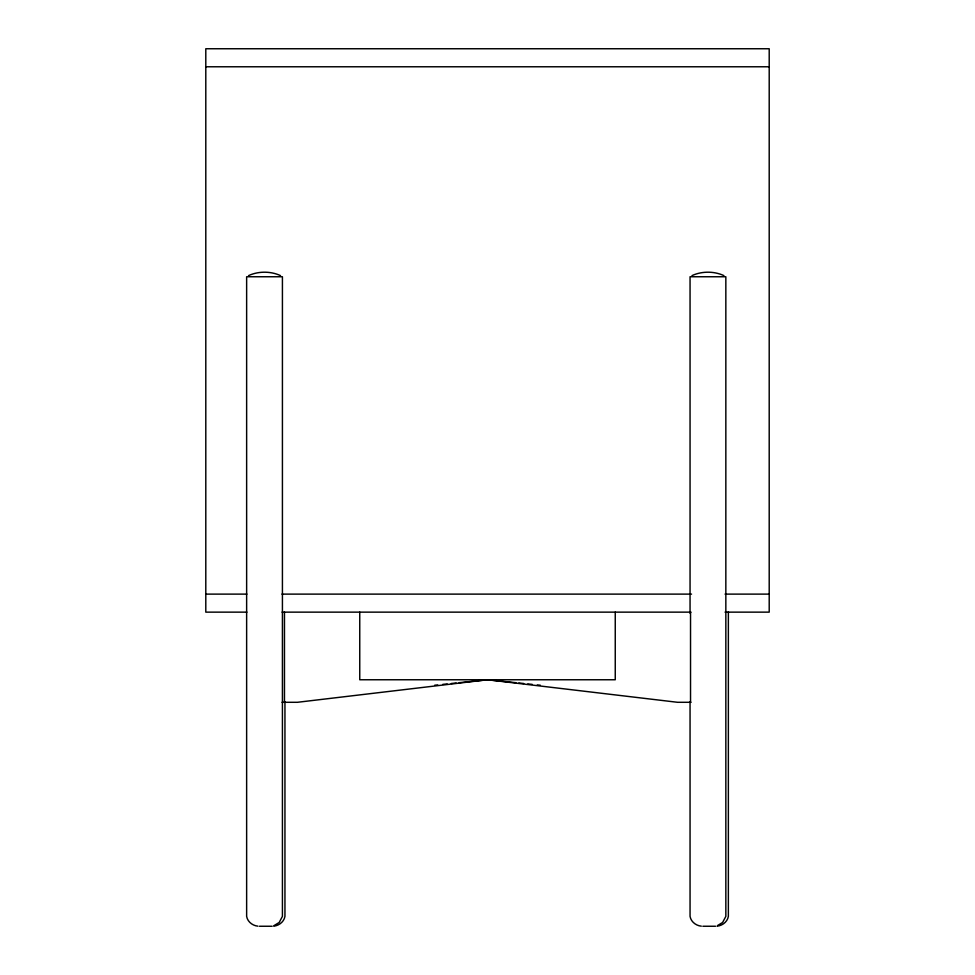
<?xml version="1.0" encoding="UTF-8"?>
<svg xmlns="http://www.w3.org/2000/svg" width="975" height="975" viewBox="0 0 975 975"><rect width="100%" height="100%" fill="white"/><g stroke="black" fill="none" stroke-linecap="round" stroke-linejoin="round"><path stroke-width="1.46" d="M248.552 275.62C258.387 271.062 270.684 271.062 280.52 275.62M691.97 275.62C701.805 271.062 714.102 271.062 723.938 275.62M274.146 925.531L279.179 922.484L282.421 916.378L282.421 276.754L246.638 276.754L246.638 916.378C247.516 921.777 252.61 925.677 257.887 926.165M717.563 925.531L722.597 922.484L725.839 916.378L725.839 276.754L690.056 276.754L690.056 613.324M273.695 926.165C278.972 925.677 284.066 921.777 284.944 916.378L284.944 701.647M717.112 926.165C722.39 925.677 727.484 921.777 728.362 916.378L728.362 611.8M434.704 685.218L437.714 684.901M442.747 684.389L447.22 683.926M451.291 683.499L456.178 683M459.164 682.683L487.5 679.758L515.836 682.683M205.798 66.775L769.202 66.775M205.798 594.116L246.919 594.116M281.933 594.116L691.543 594.116M725.034 594.116L769.202 594.116M246.919 612.142L205.798 612.142L205.798 48.75L769.202 48.75L769.202 612.142L725.034 612.142M282.031 612.142L690.995 612.142M282.031 702.293L297.424 702.293L487.5 679.758L677.576 702.293L690.995 702.293M259.423 926.25L272.159 926.25M702.841 926.25L715.577 926.25M518.822 683L523.709 683.499M527.78 683.926L532.253 684.389M537.286 684.901L540.296 685.218M701.305 926.165C696.028 925.677 690.934 921.777 690.056 916.378L690.056 701.647M690.532 612.142L690.532 702.293M615.249 612.142L615.249 679.758L359.751 679.758L359.751 612.142M284.468 612.142L284.468 702.293"/></g></svg>
